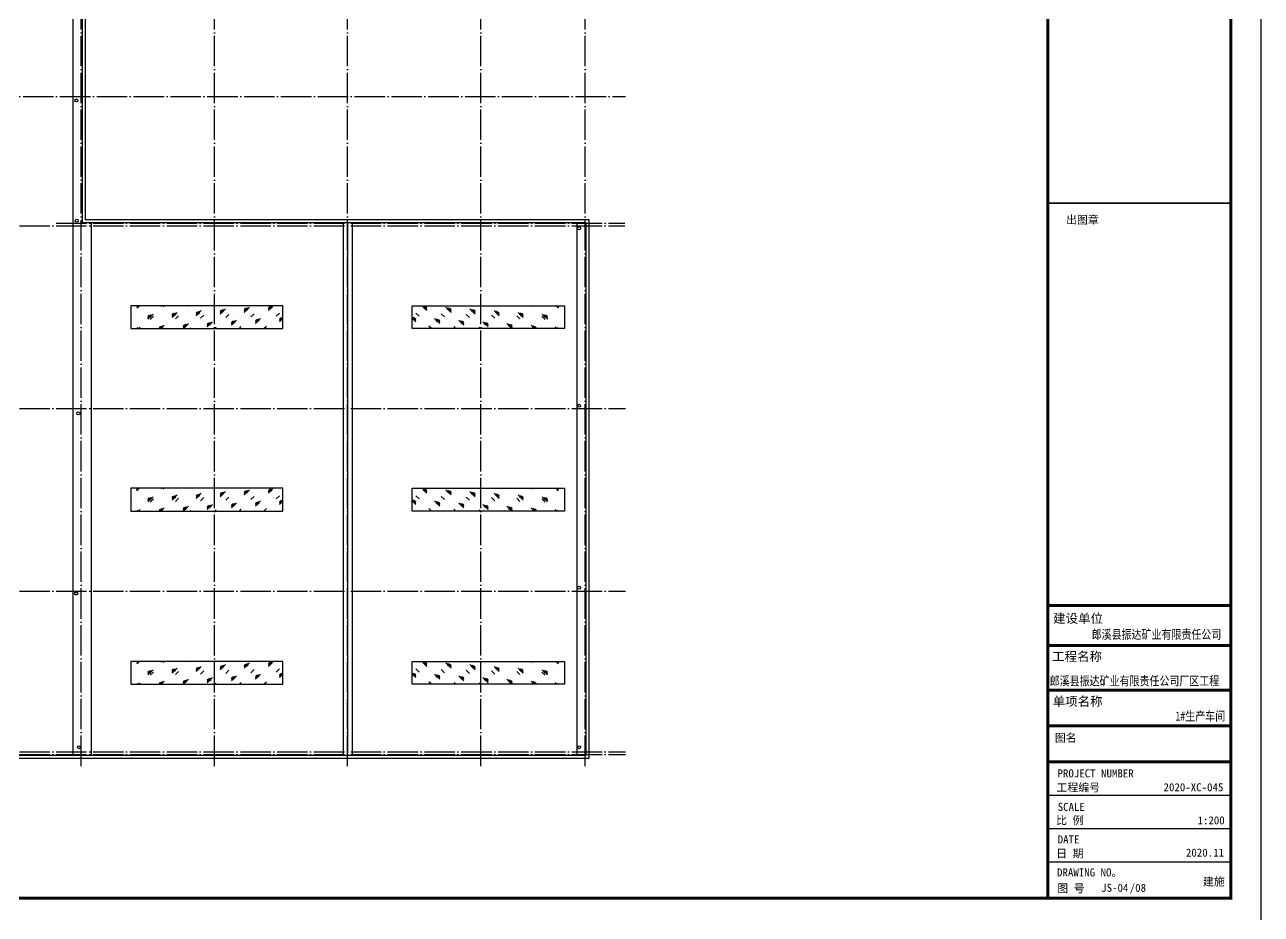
# Model space of a CAD drawing. Extents: x 69728788 to 150676229, y 20164216 to 43663798.
# Drawn here: x 75306105 to 75387357, y 20447316 to 20505766 of the extents above; entities that cross this region are included whole.
import ezdxf

# ---------------------------------------------------------------- set-up
doc = ezdxf.new("R2010")
doc.units = 0
doc.header["$LTSCALE"] = 1000
doc.header["$MEASUREMENT"] = 0
doc.linetypes.add('DOTE', pattern=[2.42, 2, -0.2, 0.02, -0.2])
doc.layers.get('0').update_dxf_attribs({"linetype": 'CONTINUOUS'})
for name, color, linetype in [('DOTE', 251, 'DOTE'), ('PUB_TITLE', 4, 'CONTINUOUS'), ('TEXT', 7, 'CONTINUOUS'), ('亮瓦', 20, 'CONTINUOUS'), ('图框', 253, 'CONTINUOUS'), ('雨水管', 4, 'CONTINUOUS')]:
    doc.layers.add(name, color=color, linetype=linetype)
doc.styles.add('-黑体', font='simhei.ttf')
doc.styles.add('宋体', font='SimSun.ttf', dxfattribs={"width": 0.8})
doc.styles.add('黑体', font='simhei.ttf', dxfattribs={"width": 0.6, "height": 4.3})

msp = doc.modelspace()

# ---------------------------------------------------------------- hatches: boundary and pattern name
at = {"layer": '亮瓦'}
h = msp.add_hatch(dxfattribs=at)
h.set_pattern_fill('玻璃1', color=256, scale=150, angle=1440, style=0)
h.set_pattern_definition([(45, (94422.7, 34700.9), (-734.825367, 734.825367), [336, -864]), (45, (94566.7, 34760.9), (-734.825367, 734.825367), [144, -1056]), (45, (94422.7, 34760.9), (-734.825367, 734.825367), [240, -960]), (45, (94494.7, 34700.9), (806.10173, -806.10173), [300, -900]), (45, (94422.7, 34640.9), (-734.825367, 734.825367), [480, -720]), (45, (94422.7, 34820.9), (-734.825367, 734.825367), [120, -1080])])
h.paths.add_polyline_path([(75323073, 20485804), (75323073, 20487304), (75313073, 20487304), (75313073, 20485804)])
h = msp.add_hatch(dxfattribs=at)
h.set_pattern_fill('玻璃1', color=256, scale=150, angle=1440, style=0)
h.set_pattern_definition([(135, (150560224.3, 34700.9), (734.825367, 734.825367), [336, -864]), (135, (150560080.3, 34760.9), (734.825367, 734.825367), [144, -1056]), (135, (150560224.3, 34760.9), (734.825367, 734.825367), [240, -960]), (135, (150560152.3, 34700.9), (-806.10173, -806.10173), [300, -900]), (135, (150560224.3, 34640.9), (734.825367, 734.825367), [480, -720]), (135, (150560224.3, 34820.9), (734.825367, 734.825367), [120, -1080])])
h.paths.add_polyline_path([(75331573, 20485804), (75331573, 20487304), (75341573, 20487304), (75341573, 20485804)])
h = msp.add_hatch(dxfattribs=at)
h.set_pattern_fill('玻璃1', color=256, scale=150, angle=1440, style=0)
h.set_pattern_definition([(45, (94422.7, 22700.9), (-734.825367, 734.825367), [336, -864]), (45, (94566.7, 22760.9), (-734.825367, 734.825367), [144, -1056]), (45, (94422.7, 22760.9), (-734.825367, 734.825367), [240, -960]), (45, (94494.7, 22700.9), (806.10173, -806.10173), [300, -900]), (45, (94422.7, 22640.9), (-734.825367, 734.825367), [480, -720]), (45, (94422.7, 22820.9), (-734.825367, 734.825367), [120, -1080])])
h.paths.add_polyline_path([(75323073, 20473804), (75323073, 20475304), (75313073, 20475304), (75313073, 20473804)])
h = msp.add_hatch(dxfattribs=at)
h.set_pattern_fill('玻璃1', color=256, scale=150, angle=1440, style=0)
h.set_pattern_definition([(135, (150560224.3, 22700.9), (734.825367, 734.825367), [336, -864]), (135, (150560080.3, 22760.9), (734.825367, 734.825367), [144, -1056]), (135, (150560224.3, 22760.9), (734.825367, 734.825367), [240, -960]), (135, (150560152.3, 22700.9), (-806.10173, -806.10173), [300, -900]), (135, (150560224.3, 22640.9), (734.825367, 734.825367), [480, -720]), (135, (150560224.3, 22820.9), (734.825367, 734.825367), [120, -1080])])
h.paths.add_polyline_path([(75331573, 20473804), (75331573, 20475304), (75341573, 20475304), (75341573, 20473804)])
h = msp.add_hatch(dxfattribs=at)
h.set_pattern_fill('玻璃1', color=256, scale=150, angle=1440, style=0)
h.set_pattern_definition([(45, (94422.7, 11325.9), (-734.825367, 734.825367), [336, -864]), (45, (94566.7, 11385.9), (-734.825367, 734.825367), [144, -1056]), (45, (94422.7, 11385.9), (-734.825367, 734.825367), [240, -960]), (45, (94494.7, 11325.9), (806.10173, -806.10173), [300, -900]), (45, (94422.7, 11265.9), (-734.825367, 734.825367), [480, -720]), (45, (94422.7, 11445.9), (-734.825367, 734.825367), [120, -1080])])
h.paths.add_polyline_path([(75323073, 20462429), (75323073, 20463929), (75313073, 20463929), (75313073, 20462429)])
h = msp.add_hatch(dxfattribs=at)
h.set_pattern_fill('玻璃1', color=256, scale=150, angle=1440, style=0)
h.set_pattern_definition([(135, (150560224.3, 11325.9), (734.825367, 734.825367), [336, -864]), (135, (150560080.3, 11385.9), (734.825367, 734.825367), [144, -1056]), (135, (150560224.3, 11385.9), (734.825367, 734.825367), [240, -960]), (135, (150560152.3, 11325.9), (-806.10173, -806.10173), [300, -900]), (135, (150560224.3, 11265.9), (734.825367, 734.825367), [480, -720]), (135, (150560224.3, 11445.9), (734.825367, 734.825367), [120, -1080])])
h.paths.add_polyline_path([(75331573, 20462429), (75331573, 20463929), (75341573, 20463929), (75341573, 20462429)])

# ---------------------------------------------------------------- linework, layer by layer
for p, q in [((75309273, 20550354), (75309273, 20457754)), ((75309873, 20550354), (75309873, 20492779)), ((75309873, 20492779), (75342973, 20492779)), ((75310473, 20492779), (75310473, 20457754)), ((75327023, 20492779), (75327023, 20457754)), ((75327323, 20492779), (75327323, 20457754)), ((75327623, 20492779), (75327623, 20457754)), ((75342373, 20492779), (75342373, 20457754)), ((75342973, 20492779), (75342973, 20457754)), ((75342973, 20457754), (75236773, 20457754))]:
    msp.add_line(p, q)
msp.add_lwpolyline([(75236573, 20550554), (75310073, 20550554), (75310073, 20492979), (75343173, 20492979), (75343173, 20457554), (75236573, 20457554), (75236573, 20550554)])
for points in [[(75323073, 20485804), (75323073, 20487304), (75313073, 20487304), (75313073, 20485804)], [(75331573, 20485804), (75331573, 20487304), (75341573, 20487304), (75341573, 20485804)], [(75323073, 20473804), (75323073, 20475304), (75313073, 20475304), (75313073, 20473804)], [(75331573, 20473804), (75331573, 20475304), (75341573, 20475304), (75341573, 20473804)], [(75323073, 20462429), (75323073, 20463929), (75313073, 20463929), (75313073, 20462429)], [(75331573, 20462429), (75331573, 20463929), (75341573, 20463929), (75341573, 20462429)]]:
    msp.add_lwpolyline(points, close=True)
at = {"layer": 'DOTE'}
for p, q in [((75309823, 20457054), (75309823, 20551054)), ((75318573, 20457054), (75318573, 20551054)), ((75327323, 20457054), (75327323, 20551054)), ((75336073, 20457054), (75336073, 20551054)), ((75342923, 20457054), (75342923, 20551054)), ((75235823, 20501054), (75345573, 20501054)), ((75235573, 20492554), (75345548, 20492554)), ((75308173, 20492729), (75345548, 20492729)), ((75235573, 20480554), (75345573, 20480554)), ((75235573, 20468554), (75345573, 20468554)), ((75235573, 20457979), (75345573, 20457979)), ((75235573, 20457804), (75345573, 20457804))]:
    msp.add_line(p, q, dxfattribs=at)
at = {"layer": 'PUB_TITLE'}
msp.add_lwpolyline([(75219157, 20446366), (75387357, 20446366), (75387357, 20565166), (75219157, 20565166)], close=True, dxfattribs=at)
at = {"layer": 'PUB_TITLE', "const_width": 200}
msp.add_lwpolyline([(75224157, 20448366), (75385357, 20448366), (75385357, 20563166), (75224157, 20563166)], close=True, dxfattribs=at)
at = {"layer": '图框', "color": 4}
for points, const_width in [([(75385357, 20448366), (75373339, 20448366), (75373339, 20563166), (75385357, 20563166)], 197), ([(75373339, 20467604), (75385314, 20467604)], 199), ([(75373339, 20464970), (75385317, 20464970)], 199), ([(75373339, 20462036), (75385357, 20462036)], 199), ([(75373339, 20459694), (75385357, 20459694)], 199), ([(75373339, 20457325), (75385357, 20457325)], 199), ([(75373339, 20455128), (75385357, 20455128)], 80.7), ([(75373339, 20452934), (75385357, 20452934)], 80.7), ([(75373339, 20450756), (75385357, 20450756)], 80.7)]:
    msp.add_lwpolyline(points, dxfattribs=dict(at, const_width=const_width))
at = {"layer": '图框', "color": 0, "const_width": 100}
msp.add_lwpolyline([(75373339, 20494040), (75385357, 20494040)], dxfattribs=at)
at = {"layer": '雨水管'}
for centre in [(75309502, 20500789), (75309525, 20492889), (75342533, 20492385), (75342533, 20480730), (75309626, 20480233), (75309485, 20468389), (75342533, 20468777), (75309663, 20458294), (75342533, 20458294)]:
    msp.add_circle(centre, 100, dxfattribs=at)

# ---------------------------------------------------------------- texts
at = {"layer": 'TEXT', "style": '-黑体', "width": 0.8}
for s, p in [('郎溪县振达矿业有限责任公司', (75376215, 20465408)), ('郎溪县振达矿业有限责任公司厂区工程', (75373459, 20462353)), ('1#生产车间', (75381711, 20460042))]:
    msp.add_text(s, height=600.3, dxfattribs=at).set_placement(p)
at = {"layer": '图框', "color": 4}
for s, height, style, p in [('出图章', 525.9, '黑体', (75374529, 20492679)), ('建设单位', 600, '黑体', (75373682, 20466459)), ('工程名称', 600, '黑体', (75373616, 20463956)), ('单项名称', 600, '黑体', (75373656, 20461009)), ('图名', 525.9, '黑体', (75373794, 20458644)), ('工程编号', 525.9, '黑体', (75373897, 20455382)), ('2020-XC-045', 525.89, '宋体', (75380934, 20455400)), ('SCALE', 525.9, '黑体', (75373981, 20454111)), ('比 例', 525.9, '黑体', (75373879, 20453225)), ('1:200', 525.9, '宋体', (75383167, 20453227)), ('DATE', 525.9, '黑体', (75373978, 20451973)), ('日 期', 525.9, '黑体', (75373879, 20451048)), ('2020.11', 525.9, '宋体', (75382406, 20451104)), ('DRAWING NO。', 525.89, '黑体', (75373937, 20449804)), ('图 号', 525.9, '黑体', (75373954, 20448754))]:
    msp.add_text(s, height=height, dxfattribs=dict(at, style=style)).set_placement(p)
at = {"layer": '图框', "color": 0, "style": '黑体'}
msp.add_text('PROJECT NUMBER', height=525.89, dxfattribs=at).set_placement((75373968, 20456311))
at = {"layer": '图框', "color": 3, "style": '宋体'}
for s, p in [('建施', (75383521, 20449199)), ('JS-04', (75376839, 20448791)), ('/08', (75378714, 20448791))]:
    msp.add_text(s, height=525.9, dxfattribs=at).set_placement(p)

doc.saveas('drawing.dxf')
